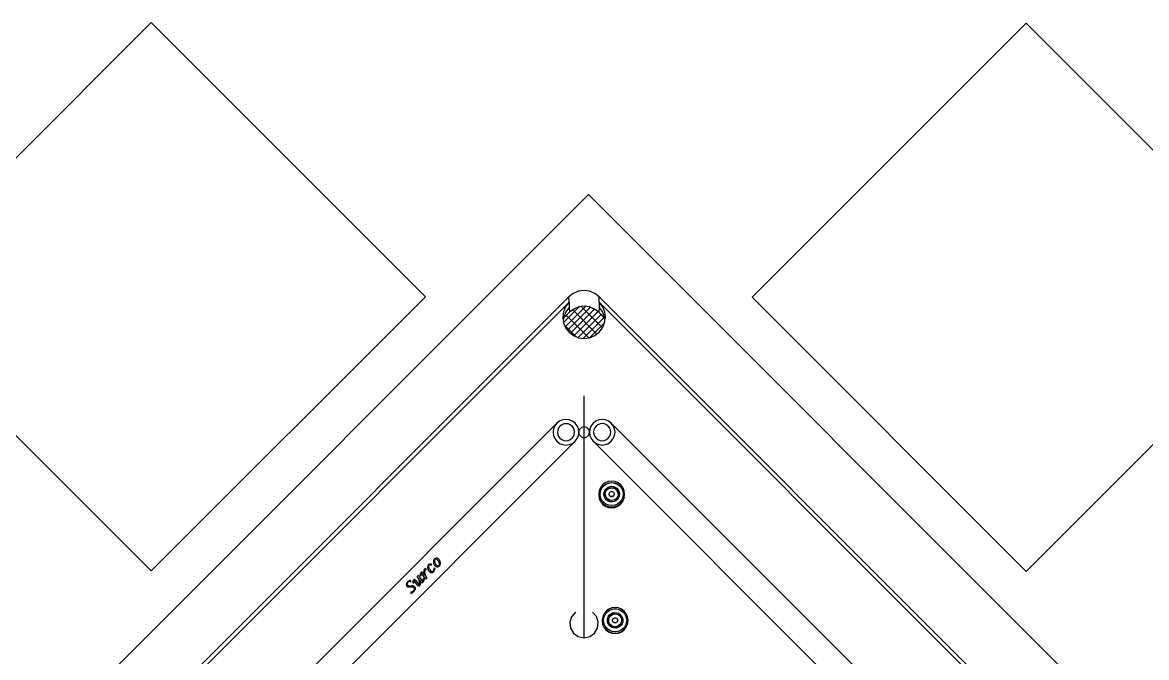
# Model space of a CAD drawing. Extents: x -32840 to 422982, y 280745 to 888746.
# Drawn here: x 101242 to 102547, y 808908 to 809644 of the extents above; entities that cross this region are included whole.
import ezdxf

# ---------------------------------------------------------------- set-up
doc = ezdxf.new("R2010")
doc.units = 0
doc.header["$LTSCALE"] = 1000
doc.layers.add('A - 100_CH$0$A_FURNITURE LAYOUT', color=36, linetype='Continuous')

# ---------------------------------------------------------------- blocks, each defined once
blk = doc.blocks.new('A - 101_CH$0$ccccccccccc333333333')
for p, q in [((392593.42, -281154.51), (392453.19, -281154.51)), ((392593.42, -281295.05), (392593.42, -281154.51)), ((392467.9, -281165.25), (392577.56, -281165.25)), ((392576.9, -281165.97), (392577.56, -281165.25)), ((392578.59, -281165.39), (392577.56, -281165.25)), ((392579.54, -281165.78), (392578.59, -281165.39)), ((392468.57, -281165.97), (392576.9, -281165.97)), ((392573.72, -281167.66), (392573.51, -281167.93)), ((392574.14, -281167.12), (392573.72, -281167.66)), ((392574.11, -281167.36), (392573.72, -281167.66)), ((392574.33, -281167.19), (392574.11, -281167.36)), ((392574.11, -281167.36), (392575.64, -281167.36)), ((392574.95, -281166.5), (392574.14, -281167.12)), ((392575.26, -281166.81), (392574.33, -281167.19)), ((392574.84, -281173.19), (392574.84, -281167.36)), ((392575.89, -281166.1), (392574.95, -281166.5)), ((392576.26, -281166.67), (392575.26, -281166.81)), ((392576.26, -281166.67), (392575.64, -281167.36)), ((392576.63, -281167.49), (392575.64, -281167.36)), ((392576.9, -281165.97), (392575.89, -281166.1)), ((392576.9, -281165.97), (392576.26, -281166.67)), ((392576.37, -281173.73), (392576.37, -281167.46)), ((392577.55, -281167.87), (392576.63, -281167.49)), ((392580.36, -281166.41), (392579.54, -281165.78)), ((392580.99, -281167.23), (392580.36, -281166.41)), ((392581.39, -281168.19), (392580.99, -281167.23)), ((392573.12, -281168.87), (392572.99, -281169.89)), ((392579.02, -281169.44), (392573.05, -281169.44)), ((392573.51, -281167.93), (392573.12, -281168.87)), ((392578.48, -281168.67), (392573.21, -281168.67)), ((392573.3, -281171.33), (392573.3, -281168.45)), ((392577.58, -281167.89), (392573.54, -281167.89)), ((392578.34, -281168.48), (392577.55, -281167.87)), ((392577.91, -281173.67), (392577.91, -281168.15)), ((392578.95, -281169.27), (392578.34, -281168.48)), ((392579.33, -281170.19), (392578.95, -281169.27)), ((392580.82, -281169.89), (392581.52, -281169.22)), ((392581.52, -281169.22), (392581.39, -281168.19)), ((392581.52, -281169.22), (392581.52, -281278.88)), ((392572.99, -281169.89), (392573.12, -281170.9)), ((392579.33, -281170.21), (392573.03, -281170.21)), ((392573.12, -281170.9), (392573.51, -281171.85)), ((392579.44, -281170.98), (392573.16, -281170.98)), ((392579.46, -281171.76), (392573.48, -281171.76)), ((392573.51, -281171.85), (392574.14, -281172.66)), ((392579.46, -281171.18), (392579.33, -281170.19)), ((392579.45, -281172.7), (392579.45, -281171.07)), ((392580.13, -281170.54), (392579.46, -281171.18)), ((392579.46, -281171.18), (392579.46, -281172.68)), ((392579.61, -281172.48), (392580, -281171.54)), ((392579.67, -281172.66), (392580.3, -281171.85)), ((392580, -281171.54), (392580.13, -281170.54)), ((392580.82, -281169.89), (392580.13, -281170.54)), ((392580.3, -281171.85), (392580.69, -281170.9)), ((392580.69, -281170.9), (392580.82, -281169.89)), ((392580.82, -281169.89), (392580.82, -281278.22)), ((392579.46, -281172.53), (392574.04, -281172.53)), ((392574.14, -281172.66), (392574.95, -281173.28)), ((392574.95, -281173.28), (392575.89, -281173.67)), ((392578.81, -281173.3), (392575, -281173.3)), ((392575.89, -281173.67), (392576.9, -281173.8)), ((392576.9, -281173.8), (392577.92, -281173.67)), ((392577.92, -281173.67), (392578.86, -281173.28)), ((392578.86, -281173.28), (392579.2, -281173.02)), ((392579.2, -281173.02), (392579.67, -281172.66)), ((392579.2, -281173.02), (392579.46, -281172.68)), ((392579.46, -281172.68), (392579.61, -281172.48)), ((392485.87, -281180.12), (392559.6, -281180.12)), ((392559.6, -281180.12), (392558.99, -281180.2)), ((392560.21, -281180.2), (392559.6, -281180.12)), ((392562.65, -281184.15), (392566.67, -281180.12)), ((392518.91, -281181.93), (392518.93, -281181.81)), ((392518.92, -281182.04), (392518.91, -281181.93)), ((392518.96, -281182.13), (392518.92, -281182.04)), ((392518.93, -281181.81), (392518.97, -281181.69)), ((392519.05, -281182.23), (392518.96, -281182.13)), ((392518.97, -281181.69), (392519.03, -281181.59)), ((392519.03, -281181.59), (392519.12, -281181.5)), ((392519.12, -281181.5), (392519.24, -281181.42)), ((392519.17, -281181.64), (392519.14, -281181.78)), ((392519.14, -281181.78), (392519.15, -281181.88)), ((392519.15, -281181.88), (392519.2, -281181.97)), ((392519.26, -281181.52), (392519.17, -281181.64)), ((392519.2, -281181.97), (392519.29, -281182.07)), ((392519.24, -281181.42), (392519.36, -281181.36)), ((392519.39, -281181.45), (392519.26, -281181.52)), ((392519.29, -281182.07), (392519.45, -281182.21)), ((392519.36, -281181.36), (392519.49, -281181.32)), ((392519.55, -281181.42), (392519.39, -281181.45)), ((392519.45, -281182.21), (392519.61, -281182.35)), ((392519.49, -281181.32), (392519.63, -281181.31)), ((392519.7, -281181.44), (392519.55, -281181.42)), ((392519.63, -281181.31), (392519.84, -281181.34)), ((392519.82, -281181.5), (392519.7, -281181.44)), ((392519.9, -281181.59), (392519.82, -281181.5)), ((392519.84, -281181.34), (392520.07, -281181.42)), ((392519.92, -281181.7), (392519.9, -281181.59)), ((392519.92, -281181.76), (392519.92, -281181.7)), ((392520, -281181.76), (392519.92, -281181.76)), ((392520.07, -281181.42), (392520, -281181.76)), ((392520.34, -281182.08), (392520.1, -281182.3)), ((392520.1, -281182.3), (392520.13, -281182.18)), ((392520.13, -281182.18), (392520.27, -281182.04)), ((392520.27, -281182.04), (392520.41, -281181.94)), ((392520.43, -281182.03), (392520.34, -281182.08)), ((392520.41, -281181.94), (392520.54, -281181.88)), ((392520.5, -281182.01), (392520.43, -281182.03)), ((392520.56, -281182.03), (392520.5, -281182.01)), ((392520.54, -281181.88), (392520.66, -281181.86)), ((392520.55, -281182.29), (392520.58, -281182.09)), ((392520.58, -281182.09), (392520.56, -281182.03)), ((392520.66, -281181.86), (392520.74, -281181.87)), ((392520.74, -281181.87), (392520.8, -281181.91)), ((392520.8, -281181.91), (392520.84, -281181.98)), ((392520.85, -281182.06), (392520.82, -281182.29)), ((392520.84, -281181.98), (392520.85, -281182.06)), ((392521.43, -281182.38), (392521.53, -281181.89)), ((392521.53, -281181.89), (392521.82, -281181.88)), ((392521.82, -281181.88), (392521.72, -281182.29)), ((392522.26, -281182.09), (392522.02, -281182.32)), ((392522.02, -281182.32), (392522.05, -281182.2)), ((392522.05, -281182.2), (392522.2, -281182.05)), ((392522.2, -281182.05), (392522.34, -281181.95)), ((392522.35, -281182.03), (392522.26, -281182.09)), ((392522.34, -281181.95), (392522.47, -281181.88)), ((392522.43, -281182.01), (392522.35, -281182.03)), ((392522.49, -281182.04), (392522.43, -281182.01)), ((392522.47, -281181.88), (392522.59, -281181.86)), ((392522.51, -281182.13), (392522.49, -281182.04)), ((392522.49, -281182.3), (392522.51, -281182.13)), ((392522.59, -281181.86), (392522.67, -281181.88)), ((392522.67, -281181.88), (392522.73, -281181.92)), ((392522.73, -281181.92), (392522.77, -281181.99)), ((392522.78, -281182.08), (392522.76, -281182.3)), ((392522.77, -281181.99), (392522.78, -281182.08)), ((392522.89, -281182.32), (392523.09, -281182.08)), ((392523.2, -281182.14), (392523.04, -281182.29)), ((392523.09, -281182.08), (392523.2, -281181.98)), ((392523.2, -281181.98), (392523.3, -281181.92)), ((392523.28, -281182.11), (392523.2, -281182.14)), ((392523.34, -281182.09), (392523.28, -281182.11)), ((392523.3, -281181.92), (392523.4, -281181.88)), ((392523.41, -281182.11), (392523.34, -281182.09)), ((392523.4, -281181.88), (392523.49, -281181.86)), ((392523.48, -281182.15), (392523.41, -281182.11)), ((392523.66, -281181.9), (392523.48, -281182.15)), ((392523.49, -281181.86), (392523.58, -281181.87)), ((392523.58, -281181.87), (392523.66, -281181.9)), ((392523.87, -281182.36), (392524, -281182.19)), ((392524, -281182.19), (392524.15, -281182.05)), ((392524.15, -281182.05), (392524.31, -281181.94)), ((392524.25, -281182.12), (392524.16, -281182.23)), ((392524.34, -281182.04), (392524.25, -281182.12)), ((392524.31, -281181.94), (392524.48, -281181.88)), ((392524.44, -281181.99), (392524.34, -281182.04)), ((392524.56, -281181.98), (392524.44, -281181.99)), ((392524.48, -281181.88), (392524.65, -281181.86)), ((392524.67, -281181.99), (392524.56, -281181.98)), ((392524.65, -281181.86), (392524.81, -281181.88)), ((392524.74, -281182.02), (392524.67, -281181.99)), ((392524.79, -281182.08), (392524.74, -281182.02)), ((392524.81, -281182.16), (392524.79, -281182.08)), ((392524.79, -281182.26), (392524.81, -281182.16)), ((392524.81, -281181.88), (392524.96, -281181.93)), ((392524.96, -281181.93), (392524.87, -281182.28)), ((392525.38, -281182.36), (392525.5, -281182.19)), ((392525.5, -281182.19), (392525.65, -281182.05)), ((392525.65, -281182.05), (392525.81, -281181.94)), ((392525.74, -281182.12), (392525.66, -281182.24)), ((392525.82, -281182.04), (392525.74, -281182.12)), ((392525.81, -281181.94), (392525.97, -281181.88)), ((392525.91, -281181.99), (392525.82, -281182.04)), ((392526.01, -281181.98), (392525.91, -281181.99)), ((392525.97, -281181.88), (392526.14, -281181.86)), ((392526.13, -281182), (392526.01, -281181.98)), ((392526.21, -281182.09), (392526.13, -281182)), ((392526.14, -281181.86), (392526.23, -281181.87)), ((392526.26, -281182.23), (392526.21, -281182.09)), ((392526.23, -281181.87), (392526.31, -281181.9)), ((392526.28, -281182.42), (392526.26, -281182.23)), ((392526.31, -281181.9), (392526.39, -281181.94)), ((392526.39, -281181.94), (392526.45, -281182)), ((392526.45, -281182), (392526.51, -281182.07)), ((392526.51, -281182.07), (392526.54, -281182.15)), ((392526.54, -281182.15), (392526.57, -281182.34)), ((392557.32, -281181.87), (392557.24, -281182.48)), ((392557.56, -281181.3), (392557.32, -281181.87)), ((392557.93, -281180.81), (392557.56, -281181.3)), ((392558.42, -281180.44), (392557.93, -281180.81)), ((392558.08, -281182.07), (392558.03, -281182.48)), ((392558.24, -281181.69), (392558.08, -281182.07)), ((392558.49, -281181.37), (392558.24, -281181.69)), ((392558.99, -281180.2), (392558.42, -281180.44)), ((392558.81, -281181.12), (392558.49, -281181.37)), ((392559.19, -281180.96), (392558.81, -281181.12)), ((392559.6, -281180.91), (392559.19, -281180.96)), ((392560, -281180.96), (392559.6, -281180.91)), ((392560.38, -281181.12), (392560, -281180.96)), ((392560.78, -281180.44), (392560.21, -281180.2)), ((392560.71, -281181.37), (392560.38, -281181.12)), ((392560.96, -281181.69), (392560.71, -281181.37)), ((392561.27, -281180.81), (392560.78, -281180.44)), ((392561.12, -281182.07), (392560.96, -281181.69)), ((392561.17, -281182.48), (392561.12, -281182.07)), ((392561.64, -281181.3), (392561.27, -281180.81)), ((392561.88, -281181.87), (392561.64, -281181.3)), ((392561.96, -281182.48), (392561.88, -281181.87)), ((392518.52, -281183.28), (392518.7, -281183.09)), ((392518.77, -281183.37), (392518.52, -281183.28)), ((392518.7, -281183.09), (392518.83, -281183.18)), ((392519.03, -281183.41), (392518.77, -281183.37)), ((392518.83, -281183.18), (392518.96, -281183.24)), ((392518.96, -281183.24), (392519.09, -281183.28)), ((392519.2, -281183.39), (392519.03, -281183.41)), ((392519.22, -281182.39), (392519.05, -281182.23)), ((392519.09, -281183.28), (392519.22, -281183.29)), ((392519.35, -281183.36), (392519.2, -281183.39)), ((392519.41, -281182.56), (392519.22, -281182.39)), ((392519.22, -281183.29), (392519.38, -281183.26)), ((392519.49, -281183.3), (392519.35, -281183.36)), ((392519.38, -281183.26), (392519.52, -281183.19)), ((392519.51, -281182.66), (392519.41, -281182.56)), ((392519.62, -281183.22), (392519.49, -281183.3)), ((392519.58, -281182.75), (392519.51, -281182.66)), ((392519.52, -281183.19), (392519.61, -281183.07)), ((392519.62, -281182.83), (392519.58, -281182.75)), ((392519.61, -281182.35), (392519.72, -281182.46)), ((392519.61, -281183.07), (392519.64, -281182.92)), ((392519.64, -281182.92), (392519.62, -281182.83)), ((392519.73, -281183.12), (392519.62, -281183.22)), ((392519.72, -281182.46), (392519.81, -281182.57)), ((392519.81, -281183.02), (392519.73, -281183.12)), ((392519.81, -281182.57), (392519.86, -281182.67)), ((392519.86, -281182.9), (392519.81, -281183.02)), ((392519.86, -281182.67), (392519.87, -281182.77)), ((392519.87, -281182.77), (392519.86, -281182.9)), ((392520.4, -281183.14), (392520.42, -281182.95)), ((392520.41, -281183.25), (392520.4, -281183.14)), ((392520.45, -281183.33), (392520.41, -281183.25)), ((392520.42, -281182.95), (392520.55, -281182.29)), ((392520.52, -281183.37), (392520.45, -281183.33)), ((392520.62, -281183.39), (392520.52, -281183.37)), ((392520.71, -281183.38), (392520.62, -281183.39)), ((392520.69, -281182.95), (392520.67, -281183.08)), ((392520.67, -281183.08), (392520.69, -281183.16)), ((392520.82, -281182.29), (392520.69, -281182.95)), ((392520.69, -281183.16), (392520.75, -281183.19)), ((392520.8, -281183.34), (392520.71, -281183.38)), ((392520.75, -281183.19), (392520.81, -281183.18)), ((392520.89, -281183.28), (392520.8, -281183.34)), ((392520.81, -281183.18), (392520.88, -281183.13)), ((392520.88, -281183.13), (392521.06, -281182.95)), ((392520.98, -281183.2), (392520.89, -281183.28)), ((392521.17, -281182.96), (392520.98, -281183.2)), ((392521.06, -281182.95), (392521.25, -281182.68)), ((392521.36, -281182.63), (392521.17, -281182.96)), ((392521.25, -281182.68), (392521.43, -281182.38)), ((392521.28, -281183.19), (392521.32, -281182.96)), ((392521.3, -281183.28), (392521.28, -281183.19)), ((392521.33, -281183.34), (392521.3, -281183.28)), ((392521.32, -281182.96), (392521.38, -281182.63)), ((392521.39, -281183.38), (392521.33, -281183.34)), ((392521.38, -281182.63), (392521.36, -281182.63)), ((392521.48, -281183.39), (392521.39, -281183.38)), ((392521.6, -281183.37), (392521.48, -281183.39)), ((392521.58, -281182.96), (392521.55, -281183.16)), ((392521.55, -281183.16), (392521.57, -281183.22)), ((392521.57, -281183.22), (392521.63, -281183.24)), ((392521.72, -281182.29), (392521.58, -281182.96)), ((392521.73, -281183.31), (392521.6, -281183.37)), ((392521.63, -281183.24), (392521.71, -281183.23)), ((392521.71, -281183.23), (392521.8, -281183.17)), ((392521.87, -281183.21), (392521.73, -281183.31)), ((392521.8, -281183.17), (392522.03, -281182.95)), ((392522.01, -281183.07), (392521.87, -281183.21)), ((392522.03, -281182.95), (392522.01, -281183.07)), ((392522.26, -281183.37), (392522.36, -281182.96)), ((392522.55, -281183.36), (392522.26, -281183.37)), ((392522.36, -281182.96), (392522.49, -281182.3)), ((392522.65, -281182.87), (392522.55, -281183.36)), ((392522.85, -281182.53), (392522.65, -281182.87)), ((392522.76, -281182.3), (392522.69, -281182.63)), ((392522.69, -281182.63), (392522.71, -281182.63)), ((392522.71, -281182.63), (392522.89, -281182.32)), ((392523.04, -281182.29), (392522.85, -281182.53)), ((392523.71, -281182.91), (392523.72, -281182.72)), ((392523.73, -281183.1), (392523.71, -281182.91)), ((392523.72, -281182.72), (392523.78, -281182.53)), ((392523.77, -281183.19), (392523.73, -281183.1)), ((392523.82, -281183.26), (392523.77, -281183.19)), ((392523.78, -281182.53), (392523.87, -281182.36)), ((392523.89, -281183.32), (392523.82, -281183.26)), ((392523.96, -281183.36), (392523.89, -281183.32)), ((392524.04, -281183.38), (392523.96, -281183.36)), ((392524.01, -281182.68), (392524, -281182.87)), ((392524, -281182.87), (392524.02, -281183.03)), ((392524.04, -281182.52), (392524.01, -281182.68)), ((392524.02, -281183.03), (392524.07, -281183.14)), ((392524.09, -281182.37), (392524.04, -281182.52)), ((392524.14, -281183.39), (392524.04, -281183.38)), ((392524.07, -281183.14), (392524.16, -281183.21)), ((392524.16, -281182.23), (392524.09, -281182.37)), ((392524.29, -281183.37), (392524.14, -281183.39)), ((392524.16, -281183.21), (392524.28, -281183.23)), ((392524.28, -281183.23), (392524.41, -281183.22)), ((392524.46, -281183.31), (392524.29, -281183.37)), ((392524.41, -281183.22), (392524.56, -281183.17)), ((392524.65, -281183.22), (392524.46, -281183.31)), ((392524.56, -281183.17), (392524.71, -281183.09)), ((392524.86, -281183.09), (392524.65, -281183.22)), ((392524.71, -281183.09), (392524.88, -281182.99)), ((392524.79, -281182.28), (392524.79, -281182.26)), ((392524.87, -281182.28), (392524.79, -281182.28)), ((392524.88, -281182.99), (392524.86, -281183.09)), ((392525.21, -281182.91), (392525.23, -281182.72)), ((392525.24, -281183.1), (392525.21, -281182.91)), ((392525.23, -281182.72), (392525.28, -281182.53)), ((392525.33, -281183.25), (392525.24, -281183.1)), ((392525.28, -281182.53), (392525.38, -281182.36)), ((392525.39, -281183.31), (392525.33, -281183.25)), ((392525.46, -281183.36), (392525.39, -281183.31)), ((392525.54, -281183.38), (392525.46, -281183.36)), ((392525.52, -281182.67), (392525.51, -281182.84)), ((392525.51, -281182.84), (392525.52, -281183.03)), ((392525.54, -281182.52), (392525.52, -281182.67)), ((392525.52, -281183.03), (392525.57, -281183.16)), ((392525.59, -281182.38), (392525.54, -281182.52)), ((392525.62, -281183.39), (392525.54, -281183.38)), ((392525.57, -281183.16), (392525.66, -281183.25)), ((392525.66, -281182.24), (392525.59, -281182.38)), ((392525.8, -281183.37), (392525.62, -281183.39)), ((392525.66, -281183.25), (392525.78, -281183.27)), ((392525.78, -281183.27), (392525.87, -281183.26)), ((392525.97, -281183.31), (392525.8, -281183.37)), ((392525.87, -281183.26), (392525.96, -281183.21)), ((392525.96, -281183.21), (392526.05, -281183.13)), ((392526.13, -281183.21), (392525.97, -281183.31)), ((392526.05, -281183.13), (392526.13, -281183.02)), ((392526.13, -281183.02), (392526.19, -281182.88)), ((392526.28, -281183.07), (392526.13, -281183.21)), ((392526.19, -281182.88), (392526.24, -281182.74)), ((392526.24, -281182.74), (392526.27, -281182.58)), ((392526.27, -281182.58), (392526.28, -281182.42)), ((392526.41, -281182.9), (392526.28, -281183.07)), ((392526.5, -281182.72), (392526.41, -281182.9)), ((392526.56, -281182.54), (392526.5, -281182.72)), ((392526.57, -281182.34), (392526.56, -281182.54)), ((392557.24, -281182.48), (392557.32, -281183.09)), ((392557.32, -281183.09), (392557.56, -281183.66)), ((392557.56, -281183.66), (392557.93, -281184.15)), ((392557.93, -281184.15), (392558.42, -281184.52)), ((392558.03, -281182.48), (392558.08, -281182.88)), ((392558.08, -281182.88), (392558.24, -281183.26)), ((392558.24, -281183.26), (392558.49, -281183.59)), ((392558.49, -281183.59), (392558.81, -281183.84)), ((392558.81, -281183.84), (392559.19, -281184)), ((392559.19, -281184), (392559.6, -281184.05)), ((392559.6, -281184.05), (392560, -281184)), ((392560, -281184), (392560.38, -281183.84)), ((392560.38, -281183.84), (392560.71, -281183.59)), ((392560.71, -281183.59), (392560.96, -281183.26)), ((392560.78, -281184.52), (392561.27, -281184.15)), ((392560.96, -281183.26), (392561.12, -281182.88)), ((392561.27, -281184.15), (392561.11, -281184.35)), ((392561.12, -281182.88), (392561.17, -281182.48)), ((392561.27, -281184.15), (392561.64, -281183.66)), ((392561.47, -281183.99), (392561.27, -281184.15)), ((392561.27, -281185.53), (392562.65, -281184.15)), ((392561.7, -281183.89), (392561.47, -281183.99)), ((392561.64, -281183.66), (392561.88, -281183.09)), ((392561.96, -281183.86), (392561.7, -281183.89)), ((392561.88, -281183.09), (392561.96, -281182.48)), ((392562.21, -281183.89), (392561.96, -281183.86)), ((392562.44, -281183.99), (392562.21, -281183.89)), ((392562.65, -281184.15), (392562.44, -281183.99)), ((392562.8, -281184.35), (392562.65, -281184.15)), ((392559.6, -281184.84), (392485.87, -281184.84)), ((392558.42, -281184.52), (392558.99, -281184.76)), ((392558.99, -281184.76), (392559.6, -281184.84)), ((392559.6, -281184.84), (392560.21, -281184.76)), ((392559.6, -281187.19), (392561.27, -281185.53)), ((392560.21, -281184.76), (392560.78, -281184.52)), ((392561.01, -281184.58), (392560.98, -281184.84)), ((392560.98, -281184.84), (392561.01, -281185.09)), ((392561.11, -281184.35), (392561.01, -281184.58)), ((392561.01, -281185.09), (392561.11, -281185.32)), ((392561.11, -281185.32), (392561.27, -281185.53)), ((392561.27, -281185.53), (392561.47, -281185.68)), ((392561.47, -281185.68), (392561.7, -281185.78)), ((392561.7, -281185.78), (392561.96, -281185.81)), ((392561.96, -281185.81), (392562.21, -281185.78)), ((392562.27, -281186.01), (392562.04, -281186.58)), ((392562.21, -281185.78), (392562.44, -281185.68)), ((392562.65, -281185.53), (392562.27, -281186.01)), ((392562.44, -281185.68), (392562.65, -281185.53)), ((392563.14, -281185.15), (392562.65, -281185.53)), ((392562.65, -281185.53), (392562.8, -281185.32)), ((392562.9, -281184.58), (392562.8, -281184.35)), ((392562.8, -281185.32), (392562.9, -281185.09)), ((392562.93, -281184.84), (392562.9, -281184.58)), ((392562.9, -281185.09), (392562.93, -281184.84)), ((392563.2, -281186.08), (392562.95, -281186.41)), ((392563.7, -281184.92), (392563.14, -281185.15)), ((392563.53, -281185.83), (392563.2, -281186.08)), ((392563.91, -281185.68), (392563.53, -281185.83)), ((392564.31, -281184.84), (392563.7, -281184.92)), ((392564.31, -281185.62), (392563.91, -281185.68)), ((392564.92, -281184.92), (392564.31, -281184.84)), ((392564.72, -281185.68), (392564.31, -281185.62)), ((392565.1, -281185.83), (392564.72, -281185.68)), ((392565.49, -281185.15), (392564.92, -281184.92)), ((392565.43, -281186.08), (392565.1, -281185.83)), ((392565.68, -281186.41), (392565.43, -281186.08)), ((392565.98, -281185.53), (392565.49, -281185.15)), ((392566.36, -281186.01), (392565.98, -281185.53)), ((392566.59, -281186.58), (392566.36, -281186.01)), ((392535.23, -281211.56), (392559.6, -281187.19)), ((392562.04, -281186.58), (392561.96, -281187.19)), ((392561.96, -281187.19), (392562.04, -281187.8)), ((392561.96, -281187.19), (392561.96, -281260.92)), ((392562.04, -281187.8), (392562.27, -281188.37)), ((392562.27, -281188.37), (392562.65, -281188.86)), ((392562.8, -281186.79), (392562.74, -281187.19)), ((392562.74, -281187.19), (392562.8, -281187.6)), ((392562.95, -281186.41), (392562.8, -281186.79)), ((392562.8, -281187.6), (392562.95, -281187.98)), ((392562.95, -281187.98), (392563.2, -281188.31)), ((392563.2, -281188.31), (392563.53, -281188.56)), ((392565.1, -281188.56), (392565.43, -281188.31)), ((392565.43, -281188.31), (392565.68, -281187.98)), ((392565.83, -281186.79), (392565.68, -281186.41)), ((392565.68, -281187.98), (392565.83, -281187.6)), ((392565.89, -281187.19), (392565.83, -281186.79)), ((392565.83, -281187.6), (392565.89, -281187.19)), ((392565.98, -281188.86), (392566.36, -281188.37)), ((392566.36, -281188.37), (392566.59, -281187.8)), ((392566.67, -281187.19), (392566.59, -281186.58)), ((392566.59, -281187.8), (392566.67, -281187.19)), ((392566.67, -281187.19), (392566.67, -281260.92)), ((392562.65, -281188.86), (392563.14, -281189.24)), ((392563.14, -281189.24), (392563.7, -281189.47)), ((392563.53, -281188.56), (392563.91, -281188.71)), ((392563.7, -281189.47), (392564.31, -281189.55)), ((392563.91, -281188.71), (392564.31, -281188.77)), ((392564.31, -281188.77), (392564.72, -281188.71)), ((392564.31, -281189.55), (392564.92, -281189.47)), ((392564.72, -281188.71), (392565.1, -281188.56)), ((392564.92, -281189.47), (392565.49, -281189.24)), ((392565.49, -281189.24), (392565.98, -281188.86)), ((392556.33, -281194.4), (392555.84, -281194.78)), ((392556, -281194.95), (392556.45, -281194.61)), ((392556.9, -281194.17), (392556.33, -281194.4)), ((392556.42, -281194.63), (392556.93, -281194.42)), ((392556.45, -281194.61), (392556.96, -281194.4)), ((392557.51, -281194.09), (392556.9, -281194.17)), ((392556.93, -281194.42), (392557.48, -281194.35)), ((392556.96, -281194.4), (392557.51, -281194.32)), ((392557.48, -281194.35), (392558.03, -281194.42)), ((392558.12, -281194.17), (392557.51, -281194.09)), ((392557.51, -281194.32), (392558.06, -281194.4)), ((392558.03, -281194.42), (392558.55, -281194.63)), ((392558.06, -281194.4), (392558.58, -281194.61)), ((392558.69, -281194.4), (392558.12, -281194.17)), ((392558.58, -281194.61), (392559.02, -281194.95)), ((392559.19, -281194.78), (392558.69, -281194.4)), ((392555.09, -281195.96), (392555.01, -281196.58)), ((392555.01, -281196.58), (392555.09, -281197.19)), ((392555.32, -281195.4), (392555.09, -281195.96)), ((392555.22, -281195.84), (392555.14, -281196.45)), ((392555.14, -281196.45), (392555.22, -281197.07)), ((392555.46, -281195.27), (392555.22, -281195.84)), ((392555.7, -281194.91), (392555.32, -281195.4)), ((392555.38, -281196.45), (392555.45, -281195.9)), ((392555.45, -281197.01), (392555.38, -281196.45)), ((392555.45, -281195.9), (392555.67, -281195.39)), ((392555.84, -281194.78), (392555.46, -281195.27)), ((392555.67, -281195.39), (392556, -281194.96)), ((392555.84, -281194.78), (392555.7, -281194.91)), ((392556, -281194.96), (392556.42, -281194.63)), ((392556, -281194.96), (392556, -281194.95)), ((392556.07, -281196.59), (392556.09, -281196.22)), ((392556.14, -281196.95), (392556.07, -281196.59)), ((392556.09, -281196.22), (392556.2, -281195.86)), ((392556.09, -281196.56), (392556.11, -281196.19)), ((392556.17, -281196.92), (392556.09, -281196.56)), ((392556.11, -281196.19), (392556.23, -281195.84)), ((392556.2, -281195.86), (392556.41, -281195.55)), ((392556.23, -281195.84), (392556.43, -281195.53)), ((392556.33, -281196.43), (392556.37, -281196.13)), ((392556.36, -281196.74), (392556.33, -281196.43)), ((392556.37, -281196.13), (392556.5, -281195.84)), ((392556.41, -281195.55), (392556.43, -281195.53)), ((392556.43, -281195.53), (392556.68, -281195.31)), ((392556.5, -281195.84), (392556.68, -281195.61)), ((392556.71, -281195.28), (392556.68, -281195.31)), ((392556.68, -281195.61), (392556.91, -281195.44)), ((392556.68, -281195.61), (392556.69, -281195.6)), ((392556.69, -281195.6), (392556.94, -281195.42)), ((392556.71, -281195.28), (392557.04, -281195.11)), ((392556.91, -281195.44), (392557.2, -281195.33)), ((392556.94, -281195.42), (392557.23, -281195.31)), ((392557.01, -281196.48), (392557.02, -281196.36)), ((392557.02, -281196.6), (392557.01, -281196.48)), ((392557.02, -281196.36), (392557.07, -281196.24)), ((392557.07, -281196.72), (392557.02, -281196.6)), ((392557.04, -281195.11), (392557.4, -281195.04)), ((392557.04, -281196.45), (392557.05, -281196.33)), ((392557.05, -281196.58), (392557.04, -281196.45)), ((392557.05, -281196.33), (392557.1, -281196.22)), ((392557.1, -281196.69), (392557.05, -281196.58)), ((392557.07, -281196.24), (392557.15, -281196.14)), ((392557.1, -281196.22), (392557.18, -281196.12)), ((392557.18, -281196.79), (392557.1, -281196.69)), ((392557.18, -281196.12), (392557.15, -281196.14)), ((392557.18, -281196.12), (392557.27, -281196.04)), ((392557.2, -281195.33), (392557.5, -281195.3)), ((392557.23, -281195.31), (392557.53, -281195.27)), ((392557.27, -281196.04), (392557.39, -281196)), ((392557.39, -281196), (392557.51, -281195.98)), ((392557.4, -281195.04), (392557.77, -281195.06)), ((392557.5, -281195.3), (392557.81, -281195.34)), ((392557.51, -281195.98), (392557.63, -281196)), ((392557.53, -281195.27), (392557.84, -281195.32)), ((392557.63, -281196), (392557.75, -281196.04)), ((392557.75, -281196.04), (392557.85, -281196.12)), ((392557.77, -281195.06), (392558.13, -281195.17)), ((392557.81, -281195.34), (392558.09, -281195.47)), ((392557.84, -281195.32), (392558.12, -281195.44)), ((392557.85, -281196.12), (392557.92, -281196.22)), ((392557.92, -281196.69), (392557.85, -281196.79)), ((392557.92, -281196.22), (392557.97, -281196.33)), ((392557.97, -281196.58), (392557.92, -281196.69)), ((392557.97, -281196.33), (392557.98, -281196.45)), ((392557.98, -281196.45), (392557.97, -281196.58)), ((392558.09, -281195.47), (392558.33, -281195.66)), ((392558.12, -281195.44), (392558.36, -281195.63)), ((392558.13, -281195.17), (392558.44, -281195.38)), ((392558.33, -281195.66), (392558.52, -281195.91)), ((392558.36, -281195.63), (392558.55, -281195.88)), ((392558.44, -281195.38), (392558.68, -281195.65)), ((392558.52, -281195.91), (392558.63, -281196.2)), ((392558.55, -281194.63), (392558.99, -281194.97)), ((392558.55, -281195.88), (392558.66, -281196.17)), ((392558.66, -281196.5), (392558.62, -281196.81)), ((392558.63, -281196.2), (392558.66, -281196.5)), ((392558.69, -281196.48), (392558.65, -281196.78)), ((392558.66, -281196.17), (392558.69, -281196.48)), ((392558.68, -281195.65), (392558.85, -281195.98)), ((392558.85, -281195.98), (392558.93, -281196.35)), ((392558.93, -281196.35), (392558.91, -281196.72)), ((392558.99, -281194.97), (392559.33, -281195.41)), ((392559.02, -281194.95), (392559.36, -281195.39)), ((392559.56, -281195.27), (392559.19, -281194.78)), ((392559.33, -281195.41), (392559.54, -281195.93)), ((392559.36, -281195.39), (392559.57, -281195.9)), ((392559.54, -281195.93), (392559.61, -281196.48)), ((392559.61, -281196.48), (392559.54, -281197.03)), ((392559.8, -281195.84), (392559.56, -281195.27)), ((392559.57, -281195.9), (392559.64, -281196.45)), ((392559.64, -281196.45), (392559.57, -281197.01)), ((392559.88, -281196.45), (392559.8, -281195.84)), ((392559.8, -281197.07), (392559.88, -281196.45)), ((392555.09, -281197.19), (392555.32, -281197.75)), ((392555.22, -281197.07), (392555.46, -281197.64)), ((392555.32, -281197.75), (392555.7, -281198.24)), ((392555.67, -281197.52), (392555.45, -281197.01)), ((392555.46, -281197.64), (392555.84, -281198.13)), ((392556, -281197.96), (392555.67, -281197.52)), ((392555.7, -281198.24), (392556.19, -281198.62)), ((392555.84, -281198.13), (392556.33, -281198.51)), ((392556.45, -281198.3), (392556, -281197.96)), ((392556.31, -281197.28), (392556.14, -281196.95)), ((392556.34, -281197.26), (392556.17, -281196.92)), ((392556.19, -281198.62), (392556.75, -281198.85)), ((392556.56, -281197.56), (392556.31, -281197.28)), ((392556.33, -281198.51), (392556.9, -281198.74)), ((392556.58, -281197.53), (392556.34, -281197.26)), ((392556.47, -281197.03), (392556.36, -281196.74)), ((392556.96, -281198.51), (392556.45, -281198.3)), ((392556.66, -281197.28), (392556.47, -281197.03)), ((392556.87, -281197.76), (392556.56, -281197.56)), ((392556.89, -281197.74), (392556.58, -281197.53)), ((392556.9, -281197.47), (392556.66, -281197.28)), ((392557.22, -281197.87), (392556.87, -281197.76)), ((392557.25, -281197.85), (392556.89, -281197.74)), ((392557.18, -281197.59), (392556.9, -281197.47)), ((392556.9, -281198.74), (392557.51, -281198.82)), ((392557.51, -281198.59), (392556.96, -281198.51)), ((392557.15, -281196.81), (392557.07, -281196.72)), ((392557.24, -281196.89), (392557.15, -281196.81)), ((392557.27, -281196.86), (392557.18, -281196.79)), ((392557.49, -281197.64), (392557.18, -281197.59)), ((392557.59, -281197.89), (392557.22, -281197.87)), ((392557.36, -281196.94), (392557.24, -281196.89)), ((392557.62, -281197.87), (392557.25, -281197.85)), ((392557.39, -281196.91), (392557.27, -281196.86)), ((392557.48, -281196.95), (392557.36, -281196.94)), ((392557.51, -281196.93), (392557.39, -281196.91)), ((392557.6, -281196.94), (392557.48, -281196.95)), ((392557.79, -281197.6), (392557.49, -281197.64)), ((392557.63, -281196.91), (392557.51, -281196.93)), ((392558.06, -281198.51), (392557.51, -281198.59)), ((392557.51, -281198.82), (392558.12, -281198.74)), ((392557.95, -281197.82), (392557.59, -281197.89)), ((392557.72, -281196.89), (392557.6, -281196.94)), ((392557.98, -281197.8), (392557.62, -281197.87)), ((392557.75, -281196.86), (392557.63, -281196.91)), ((392557.75, -281196.86), (392557.72, -281196.89)), ((392557.82, -281196.81), (392557.75, -281196.86)), ((392558.08, -281197.49), (392557.79, -281197.6)), ((392557.85, -281196.79), (392557.82, -281196.81)), ((392558.28, -281197.65), (392557.95, -281197.82)), ((392558.31, -281197.63), (392557.98, -281197.8)), ((392557.98, -281198.85), (392558.54, -281198.62)), ((392558.58, -281198.3), (392558.06, -281198.51)), ((392558.3, -281197.33), (392558.08, -281197.49)), ((392558.12, -281198.74), (392558.69, -281198.51)), ((392558.31, -281197.63), (392558.28, -281197.65)), ((392558.49, -281197.09), (392558.3, -281197.33)), ((392558.33, -281197.31), (392558.3, -281197.33)), ((392558.59, -281197.38), (392558.31, -281197.63)), ((392558.52, -281197.07), (392558.33, -281197.31)), ((392558.62, -281196.81), (392558.49, -281197.09)), ((392558.65, -281196.78), (392558.52, -281197.07)), ((392558.69, -281198.51), (392558.54, -281198.62)), ((392558.99, -281197.98), (392558.58, -281198.3)), ((392558.79, -281197.07), (392558.59, -281197.38)), ((392558.69, -281198.51), (392559.19, -281198.13)), ((392558.91, -281196.72), (392558.79, -281197.07)), ((392559.33, -281197.54), (392558.99, -281197.98)), ((392559.02, -281197.96), (392558.99, -281197.98)), ((392559.36, -281197.52), (392559.02, -281197.96)), ((392559.19, -281198.13), (392559.56, -281197.64)), ((392559.54, -281197.03), (392559.33, -281197.54)), ((392559.57, -281197.01), (392559.36, -281197.52)), ((392559.56, -281197.64), (392559.8, -281197.07)), ((392556.75, -281198.85), (392557.37, -281198.93)), ((392557.37, -281198.93), (392557.98, -281198.85)), ((392534.74, -281208.54), (392534.47, -281209.58)), ((392535.41, -281207.69), (392534.74, -281208.54)), ((392536.37, -281207.19), (392535.41, -281207.69)), ((392537.45, -281207.11), (392536.37, -281207.19)), ((392534.47, -281209.58), (392534.64, -281210.65)), ((392534.64, -281210.65), (392535.23, -281211.56)), ((392539.1, -281211.38), (392539.61, -281210.42)), ((392539.61, -281210.42), (392539.68, -281209.34)), ((392540.95, -281211.02), (392540.37, -281211.26)), ((392541.56, -281210.94), (392540.95, -281211.02)), ((392542.17, -281211.02), (392541.56, -281210.94)), ((392542.74, -281211.26), (392542.17, -281211.02)), ((392535.23, -281211.56), (392536.14, -281212.15)), ((392536.14, -281212.15), (392537.21, -281212.32)), ((392537.21, -281212.32), (392538.26, -281212.05)), ((392538.26, -281212.05), (392539.1, -281211.38)), ((392539.2, -281212.75), (392539.12, -281213.36)), ((392539.27, -281212.69), (392539.19, -281213.31)), ((392539.44, -281212.18), (392539.2, -281212.75)), ((392539.51, -281212.12), (392539.27, -281212.69)), ((392539.43, -281213.31), (392539.5, -281212.76)), ((392539.81, -281211.69), (392539.44, -281212.18)), ((392539.5, -281212.76), (392539.71, -281212.24)), ((392539.88, -281211.63), (392539.51, -281212.12)), ((392539.71, -281212.24), (392540.05, -281211.8)), ((392539.88, -281211.63), (392539.81, -281211.69)), ((392540.37, -281211.26), (392539.88, -281211.63)), ((392540.05, -281211.8), (392540.48, -281211.47)), ((392540.13, -281213.42), (392540.15, -281213.05)), ((392540.14, -281213.41), (392540.16, -281213.04)), ((392540.15, -281213.05), (392540.26, -281212.7)), ((392540.16, -281213.04), (392540.28, -281212.69)), ((392540.26, -281212.7), (392540.47, -281212.39)), ((392540.28, -281212.69), (392540.48, -281212.38)), ((392540.37, -281213.28), (392540.42, -281212.98)), ((392540.42, -281212.98), (392540.54, -281212.69)), ((392540.47, -281212.39), (392540.48, -281212.38)), ((392540.48, -281211.47), (392540.99, -281211.26)), ((392540.49, -281211.46), (392540.48, -281211.47)), ((392540.48, -281212.38), (392540.74, -281212.14)), ((392540.49, -281211.46), (392541.01, -281211.25)), ((392540.54, -281212.69), (392540.74, -281212.45)), ((392540.76, -281212.13), (392540.74, -281212.14)), ((392540.74, -281212.45), (392540.97, -281212.28)), ((392540.76, -281212.13), (392541.09, -281211.97)), ((392540.97, -281212.28), (392541.26, -281212.17)), ((392540.97, -281212.28), (392540.99, -281212.27)), ((392540.99, -281211.26), (392541.54, -281211.19)), ((392540.99, -281212.27), (392541.27, -281212.16)), ((392541.01, -281211.25), (392541.56, -281211.18)), ((392541.07, -281213.32), (392541.09, -281213.19)), ((392541.08, -281213.31), (392541.1, -281213.18)), ((392541.09, -281211.97), (392541.45, -281211.89)), ((392541.09, -281213.19), (392541.13, -281213.08)), ((392541.1, -281213.18), (392541.15, -281213.07)), ((392541.13, -281213.08), (392541.21, -281212.98)), ((392541.15, -281213.07), (392541.22, -281212.97)), ((392541.21, -281212.98), (392541.22, -281212.97)), ((392541.22, -281212.97), (392541.31, -281212.91)), ((392541.26, -281212.17), (392541.57, -281212.13)), ((392541.27, -281212.16), (392541.58, -281212.12)), ((392541.32, -281212.9), (392541.31, -281212.91)), ((392541.32, -281212.9), (392541.44, -281212.85)), ((392541.44, -281212.85), (392541.56, -281212.83)), ((392541.45, -281211.89), (392541.82, -281211.91)), ((392541.54, -281211.19), (392542.09, -281211.26)), ((392541.56, -281211.18), (392542.11, -281211.25)), ((392541.56, -281212.83), (392541.68, -281212.85)), ((392541.57, -281212.13), (392541.87, -281212.18)), ((392541.58, -281212.12), (392541.89, -281212.17)), ((392541.68, -281212.85), (392541.79, -281212.9)), ((392541.79, -281212.9), (392541.89, -281212.97)), ((392541.82, -281211.91), (392542.17, -281212.03)), ((392541.87, -281212.18), (392542.15, -281212.3)), ((392541.89, -281212.17), (392542.17, -281212.29)), ((392541.89, -281212.97), (392541.97, -281213.07)), ((392541.97, -281213.07), (392542.02, -281213.18)), ((392542.02, -281213.18), (392542.03, -281213.31)), ((392542.09, -281211.26), (392542.61, -281211.47)), ((392542.11, -281211.25), (392542.62, -281211.46)), ((392542.15, -281212.3), (392542.4, -281212.5)), ((392542.17, -281212.03), (392542.48, -281212.23)), ((392542.17, -281212.29), (392542.41, -281212.49)), ((392542.4, -281212.5), (392542.58, -281212.75)), ((392542.41, -281212.49), (392542.6, -281212.74)), ((392542.48, -281212.23), (392542.73, -281212.51)), ((392542.58, -281212.75), (392542.69, -281213.03)), ((392542.6, -281212.74), (392542.71, -281213.02)), ((392542.61, -281211.47), (392543.05, -281211.81)), ((392542.62, -281211.46), (392543.07, -281211.8)), ((392542.69, -281213.03), (392542.73, -281213.34)), ((392542.71, -281213.02), (392542.74, -281213.33)), ((392542.73, -281212.51), (392542.9, -281212.84)), ((392543.23, -281211.63), (392542.74, -281211.26)), ((392542.9, -281212.84), (392542.98, -281213.2)), ((392542.98, -281213.2), (392542.95, -281213.57)), ((392543.05, -281211.81), (392543.39, -281212.25)), ((392543.07, -281211.8), (392543.4, -281212.24)), ((392543.61, -281212.12), (392543.23, -281211.63)), ((392543.39, -281212.25), (392543.6, -281212.77)), ((392543.4, -281212.24), (392543.62, -281212.76)), ((392543.6, -281212.77), (392543.67, -281213.32)), ((392543.85, -281212.69), (392543.61, -281212.12)), ((392543.62, -281212.76), (392543.69, -281213.31)), ((392543.93, -281213.31), (392543.85, -281212.69)), ((392539.12, -281213.36), (392539.2, -281213.97)), ((392539.19, -281213.31), (392539.27, -281213.92)), ((392539.2, -281213.97), (392539.44, -281214.54)), ((392539.27, -281213.92), (392539.51, -281214.49)), ((392539.5, -281213.86), (392539.43, -281213.31)), ((392539.44, -281214.54), (392539.81, -281215.02)), ((392539.71, -281214.37), (392539.5, -281213.86)), ((392539.51, -281214.49), (392539.88, -281214.98)), ((392540.05, -281214.81), (392539.71, -281214.37)), ((392539.81, -281215.02), (392540.3, -281215.4)), ((392539.88, -281214.98), (392540.37, -281215.36)), ((392540.49, -281215.15), (392540.05, -281214.81)), ((392540.2, -281213.79), (392540.13, -281213.42)), ((392540.22, -281213.78), (392540.14, -281213.41)), ((392540.37, -281214.12), (392540.2, -281213.79)), ((392540.38, -281214.11), (392540.22, -281213.78)), ((392540.41, -281213.59), (392540.37, -281213.28)), ((392540.62, -281214.39), (392540.37, -281214.12)), ((392540.63, -281214.38), (392540.38, -281214.11)), ((392540.52, -281213.88), (392540.41, -281213.59)), ((392541.01, -281215.37), (392540.49, -281215.15)), ((392540.7, -281214.13), (392540.52, -281213.88)), ((392540.93, -281214.6), (392540.62, -281214.39)), ((392540.94, -281214.59), (392540.63, -281214.38)), ((392540.95, -281214.32), (392540.7, -281214.13)), ((392541.28, -281214.71), (392540.93, -281214.6)), ((392541.29, -281214.7), (392540.94, -281214.59)), ((392541.23, -281214.44), (392540.95, -281214.32)), ((392541.09, -281213.44), (392541.07, -281213.32)), ((392541.1, -281213.43), (392541.08, -281213.31)), ((392541.13, -281213.55), (392541.09, -281213.44)), ((392541.15, -281213.54), (392541.1, -281213.43)), ((392541.21, -281213.65), (392541.13, -281213.55)), ((392541.22, -281213.64), (392541.15, -281213.54)), ((392541.31, -281213.73), (392541.21, -281213.65)), ((392541.32, -281213.72), (392541.22, -281213.64)), ((392541.53, -281214.49), (392541.23, -281214.44)), ((392541.65, -281214.73), (392541.28, -281214.71)), ((392541.66, -281214.72), (392541.29, -281214.7)), ((392541.42, -281213.77), (392541.31, -281213.73)), ((392541.44, -281213.76), (392541.32, -281213.72)), ((392541.54, -281213.79), (392541.42, -281213.77)), ((392541.56, -281213.78), (392541.44, -281213.76)), ((392541.84, -281214.46), (392541.53, -281214.49)), ((392541.66, -281213.77), (392541.54, -281213.79)), ((392541.68, -281213.76), (392541.56, -281213.78)), ((392542.01, -281214.66), (392541.65, -281214.73)), ((392542.03, -281214.65), (392541.66, -281214.72)), ((392541.78, -281213.73), (392541.66, -281213.77)), ((392541.79, -281213.72), (392541.68, -281213.76)), ((392541.79, -281213.72), (392541.78, -281213.73)), ((392541.89, -281213.64), (392541.79, -281213.72)), ((392542.13, -281214.34), (392541.84, -281214.46)), ((392541.97, -281213.54), (392541.89, -281213.64)), ((392542.02, -281213.43), (392541.97, -281213.54)), ((392542.03, -281214.65), (392542.01, -281214.66)), ((392542.03, -281213.31), (392542.02, -281213.43)), ((392542.34, -281214.49), (392542.03, -281214.65)), ((392542.61, -281215.16), (392542.11, -281215.37)), ((392542.36, -281214.17), (392542.13, -281214.34)), ((392542.36, -281214.48), (392542.34, -281214.49)), ((392542.56, -281213.93), (392542.36, -281214.17)), ((392542.38, -281214.16), (392542.36, -281214.17)), ((392542.64, -281214.23), (392542.36, -281214.48)), ((392542.57, -281213.92), (392542.38, -281214.16)), ((392542.68, -281213.65), (392542.56, -281213.93)), ((392542.7, -281213.64), (392542.57, -281213.92)), ((392543.05, -281214.82), (392542.61, -281215.16)), ((392542.62, -281215.15), (392542.61, -281215.16)), ((392543.07, -281214.81), (392542.62, -281215.15)), ((392542.84, -281213.92), (392542.64, -281214.23)), ((392542.73, -281213.34), (392542.68, -281213.65)), ((392542.74, -281213.33), (392542.7, -281213.64)), ((392542.74, -281215.36), (392543.23, -281214.98)), ((392542.95, -281213.57), (392542.84, -281213.92)), ((392543.39, -281214.38), (392543.05, -281214.82)), ((392543.4, -281214.37), (392543.07, -281214.81)), ((392543.23, -281214.98), (392543.61, -281214.49)), ((392543.6, -281213.87), (392543.39, -281214.38)), ((392543.62, -281213.86), (392543.4, -281214.37)), ((392543.67, -281213.32), (392543.6, -281213.87)), ((392543.61, -281214.49), (392543.85, -281213.92)), ((392543.69, -281213.31), (392543.62, -281213.86)), ((392543.85, -281213.92), (392543.93, -281213.31)), ((392540.3, -281215.4), (392540.87, -281215.63)), ((392540.37, -281215.36), (392540.95, -281215.59)), ((392540.87, -281215.63), (392541.48, -281215.71)), ((392540.95, -281215.59), (392541.56, -281215.68)), ((392541.56, -281215.44), (392541.01, -281215.37)), ((392541.48, -281215.71), (392542.09, -281215.63)), ((392542.11, -281215.37), (392541.56, -281215.44)), ((392541.56, -281215.68), (392542.17, -281215.59)), ((392542.09, -281215.63), (392542.66, -281215.4)), ((392542.17, -281215.59), (392542.74, -281215.36)), ((392542.74, -281215.36), (392542.66, -281215.4))]:
    blk.add_line(p, q)
blk = doc.blocks.new('CHESS')
at = {"layer": 'A - 100_CH$0$A_FURNITURE LAYOUT', "elevation": -1}
for points in [[(253028.6, -872812.4), (253478.6, -872812.4), (253478.6, -872362.4), (253028.6, -872362.4)], [(254196.3, -873531.1), (253746.3, -873531.1), (253746.3, -873081.1), (254196.3, -873081.1)]]:
    blk.add_lwpolyline(points, close=True, dxfattribs=at)
at = {"layer": 'A - 100_CH$0$A_FURNITURE LAYOUT', "xscale": 6.314329410915386, "yscale": 6.314329410915386, "zscale": 6.314329410915386}
blk.add_blockref('A - 101_CH$0$ccccccccccc333333333', (-2225267.8, 902439.8), dxfattribs=at)

msp = doc.modelspace()

# ---------------------------------------------------------------- block references
at = {"rotation": 44.99999999999994}
msp.add_blockref('CHESS', (-694698.4, 1247261.3, 0), dxfattribs=at)

doc.saveas('drawing.dxf')
